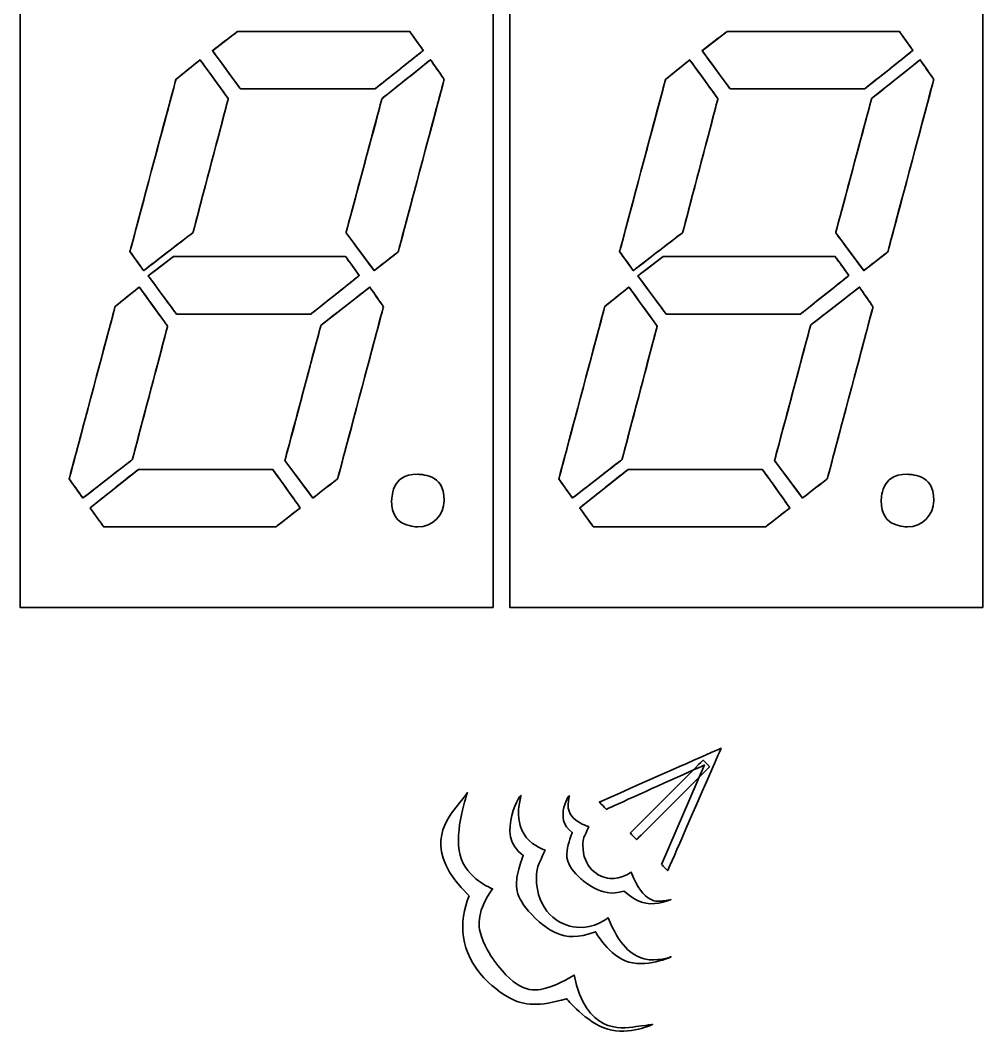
# Model space of a CAD drawing. Extents: x 6336 to 10269, y -393 to 3036.
# Drawn here: x 9100.77 to 9126.42, y 1790.44 to 1817.49 of the extents above; entities that cross this region are included whole.
import ezdxf

# ---------------------------------------------------------------- set-up
doc = ezdxf.new("R2010")
doc.units = 0
doc.header["$LTSCALE"] = 5
doc.layers.add('1', color=7, linetype='CONTINUOUS', true_color=0xffffff)

msp = doc.modelspace()

# ---------------------------------------------------------------- linework, layer by layer
at = {"layer": '1', "color": 7, "linetype": 'Continuous', "lineweight": 35}
for points, knots in [([(9113.371, 1801.847), (9113.371, 1801.847), (9100.771, 1801.847), (9100.771, 1801.847), (9100.771, 1801.847), (9100.771, 1801.847), (9100.771, 1819.346), (9100.771, 1819.346), (9100.771, 1819.346), (9100.771, 1819.346), (9113.371, 1819.346), (9113.371, 1819.346), (9113.371, 1819.346), (9113.371, 1819.346), (9113.371, 1801.847), (9113.371, 1801.847)], [0, 0, 0, 0, 0.2, 0.2, 0.2, 0.3, 0.4, 0.4, 0.4, 0.5, 0.6, 0.6, 0.6, 0.8, 1, 1, 1, 1]), ([(9113.371, 1801.847), (9113.371, 1801.847), (9100.771, 1801.847), (9100.771, 1801.847), (9100.771, 1801.847), (9100.771, 1801.847), (9100.771, 1819.346), (9100.771, 1819.346), (9100.771, 1819.346), (9100.771, 1819.346), (9113.371, 1819.346), (9113.371, 1819.346), (9113.371, 1819.346), (9113.371, 1819.346), (9113.371, 1801.847), (9113.371, 1801.847)], [0, 0, 0, 0, 0.2, 0.2, 0.2, 0.3, 0.4, 0.4, 0.4, 0.5, 0.6, 0.6, 0.6, 0.8, 1, 1, 1, 1]), ([(9126.421, 1801.847), (9126.421, 1801.847), (9113.821, 1801.847), (9113.821, 1801.847), (9113.821, 1801.847), (9113.821, 1801.847), (9113.821, 1819.346), (9113.821, 1819.346), (9113.821, 1819.346), (9113.821, 1819.346), (9126.421, 1819.346), (9126.421, 1819.346), (9126.421, 1819.346), (9126.421, 1819.346), (9126.421, 1801.847), (9126.421, 1801.847)], [0, 0, 0, 0, 0.2, 0.2, 0.2, 0.3, 0.4, 0.4, 0.4, 0.5, 0.6, 0.6, 0.6, 0.8, 1, 1, 1, 1]), ([(9126.421, 1801.847), (9126.421, 1801.847), (9113.821, 1801.847), (9113.821, 1801.847), (9113.821, 1801.847), (9113.821, 1801.847), (9113.821, 1819.346), (9113.821, 1819.346), (9113.821, 1819.346), (9113.821, 1819.346), (9126.421, 1819.346), (9126.421, 1819.346), (9126.421, 1819.346), (9126.421, 1819.346), (9126.421, 1801.847), (9126.421, 1801.847)], [0, 0, 0, 0, 0.2, 0.2, 0.2, 0.3, 0.4, 0.4, 0.4, 0.5, 0.6, 0.6, 0.6, 0.8, 1, 1, 1, 1]), ([(9106.557, 1817.196), (9106.557, 1817.196), (9105.892, 1816.684), (9105.892, 1816.684), (9105.892, 1816.684), (9105.892, 1816.684), (9106.641, 1815.664), (9106.641, 1815.664), (9106.641, 1815.664), (9106.641, 1815.664), (9110.222, 1815.664), (9110.222, 1815.664), (9110.222, 1815.664), (9110.222, 1815.664), (9111.513, 1816.692), (9111.513, 1816.692), (9111.513, 1816.692), (9111.513, 1816.692), (9111.151, 1817.196), (9111.151, 1817.196), (9111.151, 1817.196), (9111.151, 1817.196), (9106.557, 1817.196), (9106.557, 1817.196)], [0, 0, 0, 0, 0.142857, 0.142857, 0.142857, 0.214286, 0.285714, 0.285714, 0.285714, 0.357143, 0.428571, 0.428571, 0.428571, 0.5, 0.571429, 0.571429, 0.571429, 0.642857, 0.714286, 0.714286, 0.714286, 0.857143, 1, 1, 1, 1]), ([(9106.557, 1817.196), (9106.557, 1817.196), (9105.892, 1816.684), (9105.892, 1816.684), (9105.892, 1816.684), (9105.892, 1816.684), (9106.641, 1815.664), (9106.641, 1815.664), (9106.641, 1815.664), (9106.641, 1815.664), (9110.222, 1815.664), (9110.222, 1815.664), (9110.222, 1815.664), (9110.222, 1815.664), (9111.513, 1816.692), (9111.513, 1816.692), (9111.513, 1816.692), (9111.513, 1816.692), (9111.151, 1817.196), (9111.151, 1817.196), (9111.151, 1817.196), (9111.151, 1817.196), (9106.557, 1817.196), (9106.557, 1817.196)], [0, 0, 0, 0, 0.142857, 0.142857, 0.142857, 0.214286, 0.285714, 0.285714, 0.285714, 0.357143, 0.428571, 0.428571, 0.428571, 0.5, 0.571429, 0.571429, 0.571429, 0.642857, 0.714286, 0.714286, 0.714286, 0.857143, 1, 1, 1, 1]), ([(9110.222, 1815.664), (9110.222, 1815.664), (9106.641, 1815.664), (9106.641, 1815.664), (9106.641, 1815.664), (9106.641, 1815.664), (9105.892, 1816.684), (9105.892, 1816.684), (9105.892, 1816.684), (9105.892, 1816.684), (9106.557, 1817.196), (9106.557, 1817.196), (9106.557, 1817.196), (9106.557, 1817.196), (9111.151, 1817.196), (9111.151, 1817.196), (9111.151, 1817.196), (9111.151, 1817.196), (9111.513, 1816.692), (9111.513, 1816.692), (9111.513, 1816.692), (9111.513, 1816.692), (9110.222, 1815.664), (9110.222, 1815.664)], [0, 0, 0, 0, 0.142857, 0.142857, 0.142857, 0.214286, 0.285714, 0.285714, 0.285714, 0.357143, 0.428571, 0.428571, 0.428571, 0.5, 0.571429, 0.571429, 0.571429, 0.642857, 0.714286, 0.714286, 0.714286, 0.857143, 1, 1, 1, 1]), ([(9110.222, 1815.664), (9110.222, 1815.664), (9106.641, 1815.664), (9106.641, 1815.664), (9106.641, 1815.664), (9106.641, 1815.664), (9105.892, 1816.684), (9105.892, 1816.684), (9105.892, 1816.684), (9105.892, 1816.684), (9106.557, 1817.196), (9106.557, 1817.196), (9106.557, 1817.196), (9106.557, 1817.196), (9111.151, 1817.196), (9111.151, 1817.196), (9111.151, 1817.196), (9111.151, 1817.196), (9111.513, 1816.692), (9111.513, 1816.692), (9111.513, 1816.692), (9111.513, 1816.692), (9110.222, 1815.664), (9110.222, 1815.664)], [0, 0, 0, 0, 0.142857, 0.142857, 0.142857, 0.214286, 0.285714, 0.285714, 0.285714, 0.357143, 0.428571, 0.428571, 0.428571, 0.5, 0.571429, 0.571429, 0.571429, 0.642857, 0.714286, 0.714286, 0.714286, 0.857143, 1, 1, 1, 1]), ([(9119.607, 1817.196), (9119.607, 1817.196), (9118.942, 1816.684), (9118.942, 1816.684), (9118.942, 1816.684), (9118.942, 1816.684), (9119.692, 1815.664), (9119.692, 1815.664), (9119.692, 1815.664), (9119.692, 1815.664), (9123.272, 1815.664), (9123.272, 1815.664), (9123.272, 1815.664), (9123.272, 1815.664), (9124.563, 1816.692), (9124.563, 1816.692), (9124.563, 1816.692), (9124.563, 1816.692), (9124.201, 1817.196), (9124.201, 1817.196), (9124.201, 1817.196), (9124.201, 1817.196), (9119.607, 1817.196), (9119.607, 1817.196)], [0, 0, 0, 0, 0.142857, 0.142857, 0.142857, 0.214286, 0.285714, 0.285714, 0.285714, 0.357143, 0.428571, 0.428571, 0.428571, 0.5, 0.571429, 0.571429, 0.571429, 0.642857, 0.714286, 0.714286, 0.714286, 0.857143, 1, 1, 1, 1]), ([(9119.607, 1817.196), (9119.607, 1817.196), (9118.942, 1816.684), (9118.942, 1816.684), (9118.942, 1816.684), (9118.942, 1816.684), (9119.692, 1815.664), (9119.692, 1815.664), (9119.692, 1815.664), (9119.692, 1815.664), (9123.272, 1815.664), (9123.272, 1815.664), (9123.272, 1815.664), (9123.272, 1815.664), (9124.563, 1816.692), (9124.563, 1816.692), (9124.563, 1816.692), (9124.563, 1816.692), (9124.201, 1817.196), (9124.201, 1817.196), (9124.201, 1817.196), (9124.201, 1817.196), (9119.607, 1817.196), (9119.607, 1817.196)], [0, 0, 0, 0, 0.142857, 0.142857, 0.142857, 0.214286, 0.285714, 0.285714, 0.285714, 0.357143, 0.428571, 0.428571, 0.428571, 0.5, 0.571429, 0.571429, 0.571429, 0.642857, 0.714286, 0.714286, 0.714286, 0.857143, 1, 1, 1, 1]), ([(9123.272, 1815.664), (9123.272, 1815.664), (9119.692, 1815.664), (9119.692, 1815.664), (9119.692, 1815.664), (9119.692, 1815.664), (9118.942, 1816.684), (9118.942, 1816.684), (9118.942, 1816.684), (9118.942, 1816.684), (9119.607, 1817.196), (9119.607, 1817.196), (9119.607, 1817.196), (9119.607, 1817.196), (9124.201, 1817.196), (9124.201, 1817.196), (9124.201, 1817.196), (9124.201, 1817.196), (9124.563, 1816.692), (9124.563, 1816.692), (9124.563, 1816.692), (9124.563, 1816.692), (9123.272, 1815.664), (9123.272, 1815.664)], [0, 0, 0, 0, 0.142857, 0.142857, 0.142857, 0.214286, 0.285714, 0.285714, 0.285714, 0.357143, 0.428571, 0.428571, 0.428571, 0.5, 0.571429, 0.571429, 0.571429, 0.642857, 0.714286, 0.714286, 0.714286, 0.857143, 1, 1, 1, 1]), ([(9123.272, 1815.664), (9123.272, 1815.664), (9119.692, 1815.664), (9119.692, 1815.664), (9119.692, 1815.664), (9119.692, 1815.664), (9118.942, 1816.684), (9118.942, 1816.684), (9118.942, 1816.684), (9118.942, 1816.684), (9119.607, 1817.196), (9119.607, 1817.196), (9119.607, 1817.196), (9119.607, 1817.196), (9124.201, 1817.196), (9124.201, 1817.196), (9124.201, 1817.196), (9124.201, 1817.196), (9124.563, 1816.692), (9124.563, 1816.692), (9124.563, 1816.692), (9124.563, 1816.692), (9123.272, 1815.664), (9123.272, 1815.664)], [0, 0, 0, 0, 0.142857, 0.142857, 0.142857, 0.214286, 0.285714, 0.285714, 0.285714, 0.357143, 0.428571, 0.428571, 0.428571, 0.5, 0.571429, 0.571429, 0.571429, 0.642857, 0.714286, 0.714286, 0.714286, 0.857143, 1, 1, 1, 1]), ([(9105.562, 1816.439), (9105.562, 1816.439), (9104.918, 1815.916), (9104.918, 1815.916), (9104.918, 1815.916), (9104.918, 1815.916), (9103.693, 1811.33), (9103.693, 1811.33), (9103.693, 1811.33), (9103.693, 1811.33), (9104.059, 1810.825), (9104.059, 1810.825), (9104.059, 1810.825), (9104.059, 1810.825), (9105.376, 1811.839), (9105.376, 1811.839), (9105.376, 1811.839), (9105.376, 1811.839), (9106.315, 1815.408), (9106.315, 1815.408), (9106.315, 1815.408), (9106.315, 1815.408), (9105.562, 1816.439), (9105.562, 1816.439)], [0, 0, 0, 0, 0.142857, 0.142857, 0.142857, 0.214286, 0.285714, 0.285714, 0.285714, 0.357143, 0.428571, 0.428571, 0.428571, 0.5, 0.571429, 0.571429, 0.571429, 0.642857, 0.714286, 0.714286, 0.714286, 0.857143, 1, 1, 1, 1]), ([(9105.562, 1816.439), (9105.562, 1816.439), (9104.918, 1815.916), (9104.918, 1815.916), (9104.918, 1815.916), (9104.918, 1815.916), (9103.693, 1811.33), (9103.693, 1811.33), (9103.693, 1811.33), (9103.693, 1811.33), (9104.059, 1810.825), (9104.059, 1810.825), (9104.059, 1810.825), (9104.059, 1810.825), (9105.376, 1811.839), (9105.376, 1811.839), (9105.376, 1811.839), (9105.376, 1811.839), (9106.315, 1815.408), (9106.315, 1815.408), (9106.315, 1815.408), (9106.315, 1815.408), (9105.562, 1816.439), (9105.562, 1816.439)], [0, 0, 0, 0, 0.142857, 0.142857, 0.142857, 0.214286, 0.285714, 0.285714, 0.285714, 0.357143, 0.428571, 0.428571, 0.428571, 0.5, 0.571429, 0.571429, 0.571429, 0.642857, 0.714286, 0.714286, 0.714286, 0.857143, 1, 1, 1, 1]), ([(9104.059, 1810.825), (9104.059, 1810.825), (9103.693, 1811.33), (9103.693, 1811.33), (9103.693, 1811.33), (9103.693, 1811.33), (9104.918, 1815.916), (9104.918, 1815.916), (9104.918, 1815.916), (9104.918, 1815.916), (9105.562, 1816.439), (9105.562, 1816.439), (9105.562, 1816.439), (9105.562, 1816.439), (9106.315, 1815.408), (9106.315, 1815.408), (9106.315, 1815.408), (9106.315, 1815.408), (9105.376, 1811.839), (9105.376, 1811.839), (9105.376, 1811.839), (9105.376, 1811.839), (9104.059, 1810.825), (9104.059, 1810.825)], [0, 0, 0, 0, 0.142857, 0.142857, 0.142857, 0.214286, 0.285714, 0.285714, 0.285714, 0.357143, 0.428571, 0.428571, 0.428571, 0.5, 0.571429, 0.571429, 0.571429, 0.642857, 0.714286, 0.714286, 0.714286, 0.857143, 1, 1, 1, 1]), ([(9104.059, 1810.825), (9104.059, 1810.825), (9103.693, 1811.33), (9103.693, 1811.33), (9103.693, 1811.33), (9103.693, 1811.33), (9104.918, 1815.916), (9104.918, 1815.916), (9104.918, 1815.916), (9104.918, 1815.916), (9105.562, 1816.439), (9105.562, 1816.439), (9105.562, 1816.439), (9105.562, 1816.439), (9106.315, 1815.408), (9106.315, 1815.408), (9106.315, 1815.408), (9106.315, 1815.408), (9105.376, 1811.839), (9105.376, 1811.839), (9105.376, 1811.839), (9105.376, 1811.839), (9104.059, 1810.825), (9104.059, 1810.825)], [0, 0, 0, 0, 0.142857, 0.142857, 0.142857, 0.214286, 0.285714, 0.285714, 0.285714, 0.357143, 0.428571, 0.428571, 0.428571, 0.5, 0.571429, 0.571429, 0.571429, 0.642857, 0.714286, 0.714286, 0.714286, 0.857143, 1, 1, 1, 1]), ([(9111.706, 1816.441), (9111.706, 1816.441), (9110.412, 1815.409), (9110.412, 1815.409), (9110.412, 1815.409), (9110.412, 1815.409), (9109.453, 1811.833), (9109.453, 1811.833), (9109.453, 1811.833), (9109.453, 1811.833), (9110.2, 1810.823), (9110.2, 1810.823), (9110.2, 1810.823), (9110.2, 1810.823), (9110.843, 1811.324), (9110.843, 1811.324), (9110.843, 1811.324), (9110.843, 1811.324), (9112.068, 1815.917), (9112.068, 1815.917), (9112.068, 1815.917), (9112.068, 1815.917), (9111.706, 1816.441), (9111.706, 1816.441)], [0, 0, 0, 0, 0.142857, 0.142857, 0.142857, 0.214286, 0.285714, 0.285714, 0.285714, 0.357143, 0.428571, 0.428571, 0.428571, 0.5, 0.571429, 0.571429, 0.571429, 0.642857, 0.714286, 0.714286, 0.714286, 0.857143, 1, 1, 1, 1]), ([(9111.706, 1816.441), (9111.706, 1816.441), (9110.412, 1815.409), (9110.412, 1815.409), (9110.412, 1815.409), (9110.412, 1815.409), (9109.453, 1811.833), (9109.453, 1811.833), (9109.453, 1811.833), (9109.453, 1811.833), (9110.2, 1810.823), (9110.2, 1810.823), (9110.2, 1810.823), (9110.2, 1810.823), (9110.843, 1811.324), (9110.843, 1811.324), (9110.843, 1811.324), (9110.843, 1811.324), (9112.068, 1815.917), (9112.068, 1815.917), (9112.068, 1815.917), (9112.068, 1815.917), (9111.706, 1816.441), (9111.706, 1816.441)], [0, 0, 0, 0, 0.142857, 0.142857, 0.142857, 0.214286, 0.285714, 0.285714, 0.285714, 0.357143, 0.428571, 0.428571, 0.428571, 0.5, 0.571429, 0.571429, 0.571429, 0.642857, 0.714286, 0.714286, 0.714286, 0.857143, 1, 1, 1, 1]), ([(9110.2, 1810.823), (9110.2, 1810.823), (9109.453, 1811.833), (9109.453, 1811.833), (9109.453, 1811.833), (9109.453, 1811.833), (9110.412, 1815.409), (9110.412, 1815.409), (9110.412, 1815.409), (9110.412, 1815.409), (9111.706, 1816.441), (9111.706, 1816.441), (9111.706, 1816.441), (9111.706, 1816.441), (9112.068, 1815.917), (9112.068, 1815.917), (9112.068, 1815.917), (9112.068, 1815.917), (9110.843, 1811.324), (9110.843, 1811.324), (9110.843, 1811.324), (9110.843, 1811.324), (9110.2, 1810.823), (9110.2, 1810.823)], [0, 0, 0, 0, 0.142857, 0.142857, 0.142857, 0.214286, 0.285714, 0.285714, 0.285714, 0.357143, 0.428571, 0.428571, 0.428571, 0.5, 0.571429, 0.571429, 0.571429, 0.642857, 0.714286, 0.714286, 0.714286, 0.857143, 1, 1, 1, 1]), ([(9110.2, 1810.823), (9110.2, 1810.823), (9109.453, 1811.833), (9109.453, 1811.833), (9109.453, 1811.833), (9109.453, 1811.833), (9110.412, 1815.409), (9110.412, 1815.409), (9110.412, 1815.409), (9110.412, 1815.409), (9111.706, 1816.441), (9111.706, 1816.441), (9111.706, 1816.441), (9111.706, 1816.441), (9112.068, 1815.917), (9112.068, 1815.917), (9112.068, 1815.917), (9112.068, 1815.917), (9110.843, 1811.324), (9110.843, 1811.324), (9110.843, 1811.324), (9110.843, 1811.324), (9110.2, 1810.823), (9110.2, 1810.823)], [0, 0, 0, 0, 0.142857, 0.142857, 0.142857, 0.214286, 0.285714, 0.285714, 0.285714, 0.357143, 0.428571, 0.428571, 0.428571, 0.5, 0.571429, 0.571429, 0.571429, 0.642857, 0.714286, 0.714286, 0.714286, 0.857143, 1, 1, 1, 1]), ([(9118.612, 1816.439), (9118.612, 1816.439), (9117.968, 1815.916), (9117.968, 1815.916), (9117.968, 1815.916), (9117.968, 1815.916), (9116.743, 1811.33), (9116.743, 1811.33), (9116.743, 1811.33), (9116.743, 1811.33), (9117.109, 1810.825), (9117.109, 1810.825), (9117.109, 1810.825), (9117.109, 1810.825), (9118.426, 1811.839), (9118.426, 1811.839), (9118.426, 1811.839), (9118.426, 1811.839), (9119.365, 1815.408), (9119.365, 1815.408), (9119.365, 1815.408), (9119.365, 1815.408), (9118.612, 1816.439), (9118.612, 1816.439)], [0, 0, 0, 0, 0.142857, 0.142857, 0.142857, 0.214286, 0.285714, 0.285714, 0.285714, 0.357143, 0.428571, 0.428571, 0.428571, 0.5, 0.571429, 0.571429, 0.571429, 0.642857, 0.714286, 0.714286, 0.714286, 0.857143, 1, 1, 1, 1]), ([(9118.612, 1816.439), (9118.612, 1816.439), (9117.968, 1815.916), (9117.968, 1815.916), (9117.968, 1815.916), (9117.968, 1815.916), (9116.743, 1811.33), (9116.743, 1811.33), (9116.743, 1811.33), (9116.743, 1811.33), (9117.109, 1810.825), (9117.109, 1810.825), (9117.109, 1810.825), (9117.109, 1810.825), (9118.426, 1811.839), (9118.426, 1811.839), (9118.426, 1811.839), (9118.426, 1811.839), (9119.365, 1815.408), (9119.365, 1815.408), (9119.365, 1815.408), (9119.365, 1815.408), (9118.612, 1816.439), (9118.612, 1816.439)], [0, 0, 0, 0, 0.142857, 0.142857, 0.142857, 0.214286, 0.285714, 0.285714, 0.285714, 0.357143, 0.428571, 0.428571, 0.428571, 0.5, 0.571429, 0.571429, 0.571429, 0.642857, 0.714286, 0.714286, 0.714286, 0.857143, 1, 1, 1, 1]), ([(9117.109, 1810.825), (9117.109, 1810.825), (9116.743, 1811.33), (9116.743, 1811.33), (9116.743, 1811.33), (9116.743, 1811.33), (9117.968, 1815.916), (9117.968, 1815.916), (9117.968, 1815.916), (9117.968, 1815.916), (9118.612, 1816.439), (9118.612, 1816.439), (9118.612, 1816.439), (9118.612, 1816.439), (9119.365, 1815.408), (9119.365, 1815.408), (9119.365, 1815.408), (9119.365, 1815.408), (9118.426, 1811.839), (9118.426, 1811.839), (9118.426, 1811.839), (9118.426, 1811.839), (9117.109, 1810.825), (9117.109, 1810.825)], [0, 0, 0, 0, 0.142857, 0.142857, 0.142857, 0.214286, 0.285714, 0.285714, 0.285714, 0.357143, 0.428571, 0.428571, 0.428571, 0.5, 0.571429, 0.571429, 0.571429, 0.642857, 0.714286, 0.714286, 0.714286, 0.857143, 1, 1, 1, 1]), ([(9117.109, 1810.825), (9117.109, 1810.825), (9116.743, 1811.33), (9116.743, 1811.33), (9116.743, 1811.33), (9116.743, 1811.33), (9117.968, 1815.916), (9117.968, 1815.916), (9117.968, 1815.916), (9117.968, 1815.916), (9118.612, 1816.439), (9118.612, 1816.439), (9118.612, 1816.439), (9118.612, 1816.439), (9119.365, 1815.408), (9119.365, 1815.408), (9119.365, 1815.408), (9119.365, 1815.408), (9118.426, 1811.839), (9118.426, 1811.839), (9118.426, 1811.839), (9118.426, 1811.839), (9117.109, 1810.825), (9117.109, 1810.825)], [0, 0, 0, 0, 0.142857, 0.142857, 0.142857, 0.214286, 0.285714, 0.285714, 0.285714, 0.357143, 0.428571, 0.428571, 0.428571, 0.5, 0.571429, 0.571429, 0.571429, 0.642857, 0.714286, 0.714286, 0.714286, 0.857143, 1, 1, 1, 1]), ([(9124.756, 1816.441), (9124.756, 1816.441), (9123.462, 1815.409), (9123.462, 1815.409), (9123.462, 1815.409), (9123.462, 1815.409), (9122.503, 1811.833), (9122.503, 1811.833), (9122.503, 1811.833), (9122.503, 1811.833), (9123.249, 1810.823), (9123.249, 1810.823), (9123.249, 1810.823), (9123.249, 1810.823), (9123.893, 1811.324), (9123.893, 1811.324), (9123.893, 1811.324), (9123.893, 1811.324), (9125.118, 1815.917), (9125.118, 1815.917), (9125.118, 1815.917), (9125.118, 1815.917), (9124.756, 1816.441), (9124.756, 1816.441)], [0, 0, 0, 0, 0.142857, 0.142857, 0.142857, 0.214286, 0.285714, 0.285714, 0.285714, 0.357143, 0.428571, 0.428571, 0.428571, 0.5, 0.571429, 0.571429, 0.571429, 0.642857, 0.714286, 0.714286, 0.714286, 0.857143, 1, 1, 1, 1]), ([(9124.756, 1816.441), (9124.756, 1816.441), (9123.462, 1815.409), (9123.462, 1815.409), (9123.462, 1815.409), (9123.462, 1815.409), (9122.503, 1811.833), (9122.503, 1811.833), (9122.503, 1811.833), (9122.503, 1811.833), (9123.249, 1810.823), (9123.249, 1810.823), (9123.249, 1810.823), (9123.249, 1810.823), (9123.893, 1811.324), (9123.893, 1811.324), (9123.893, 1811.324), (9123.893, 1811.324), (9125.118, 1815.917), (9125.118, 1815.917), (9125.118, 1815.917), (9125.118, 1815.917), (9124.756, 1816.441), (9124.756, 1816.441)], [0, 0, 0, 0, 0.142857, 0.142857, 0.142857, 0.214286, 0.285714, 0.285714, 0.285714, 0.357143, 0.428571, 0.428571, 0.428571, 0.5, 0.571429, 0.571429, 0.571429, 0.642857, 0.714286, 0.714286, 0.714286, 0.857143, 1, 1, 1, 1]), ([(9123.249, 1810.823), (9123.249, 1810.823), (9122.503, 1811.833), (9122.503, 1811.833), (9122.503, 1811.833), (9122.503, 1811.833), (9123.462, 1815.409), (9123.462, 1815.409), (9123.462, 1815.409), (9123.462, 1815.409), (9124.756, 1816.441), (9124.756, 1816.441), (9124.756, 1816.441), (9124.756, 1816.441), (9125.118, 1815.917), (9125.118, 1815.917), (9125.118, 1815.917), (9125.118, 1815.917), (9123.893, 1811.324), (9123.893, 1811.324), (9123.893, 1811.324), (9123.893, 1811.324), (9123.249, 1810.823), (9123.249, 1810.823)], [0, 0, 0, 0, 0.142857, 0.142857, 0.142857, 0.214286, 0.285714, 0.285714, 0.285714, 0.357143, 0.428571, 0.428571, 0.428571, 0.5, 0.571429, 0.571429, 0.571429, 0.642857, 0.714286, 0.714286, 0.714286, 0.857143, 1, 1, 1, 1]), ([(9123.249, 1810.823), (9123.249, 1810.823), (9122.503, 1811.833), (9122.503, 1811.833), (9122.503, 1811.833), (9122.503, 1811.833), (9123.462, 1815.409), (9123.462, 1815.409), (9123.462, 1815.409), (9123.462, 1815.409), (9124.756, 1816.441), (9124.756, 1816.441), (9124.756, 1816.441), (9124.756, 1816.441), (9125.118, 1815.917), (9125.118, 1815.917), (9125.118, 1815.917), (9125.118, 1815.917), (9123.893, 1811.324), (9123.893, 1811.324), (9123.893, 1811.324), (9123.893, 1811.324), (9123.249, 1810.823), (9123.249, 1810.823)], [0, 0, 0, 0, 0.142857, 0.142857, 0.142857, 0.214286, 0.285714, 0.285714, 0.285714, 0.357143, 0.428571, 0.428571, 0.428571, 0.5, 0.571429, 0.571429, 0.571429, 0.642857, 0.714286, 0.714286, 0.714286, 0.857143, 1, 1, 1, 1]), ([(9104.851, 1811.197), (9104.851, 1811.197), (9104.182, 1810.685), (9104.182, 1810.685), (9104.182, 1810.685), (9104.182, 1810.685), (9104.935, 1809.664), (9104.935, 1809.664), (9104.935, 1809.664), (9104.935, 1809.664), (9108.516, 1809.664), (9108.516, 1809.664), (9108.516, 1809.664), (9108.516, 1809.664), (9109.803, 1810.692), (9109.803, 1810.692), (9109.803, 1810.692), (9109.803, 1810.692), (9109.441, 1811.197), (9109.441, 1811.197), (9109.441, 1811.197), (9109.441, 1811.197), (9104.851, 1811.197), (9104.851, 1811.197)], [0, 0, 0, 0, 0.142857, 0.142857, 0.142857, 0.214286, 0.285714, 0.285714, 0.285714, 0.357143, 0.428571, 0.428571, 0.428571, 0.5, 0.571429, 0.571429, 0.571429, 0.642857, 0.714286, 0.714286, 0.714286, 0.857143, 1, 1, 1, 1]), ([(9104.851, 1811.197), (9104.851, 1811.197), (9104.182, 1810.685), (9104.182, 1810.685), (9104.182, 1810.685), (9104.182, 1810.685), (9104.935, 1809.664), (9104.935, 1809.664), (9104.935, 1809.664), (9104.935, 1809.664), (9108.516, 1809.664), (9108.516, 1809.664), (9108.516, 1809.664), (9108.516, 1809.664), (9109.803, 1810.692), (9109.803, 1810.692), (9109.803, 1810.692), (9109.803, 1810.692), (9109.441, 1811.197), (9109.441, 1811.197), (9109.441, 1811.197), (9109.441, 1811.197), (9104.851, 1811.197), (9104.851, 1811.197)], [0, 0, 0, 0, 0.142857, 0.142857, 0.142857, 0.214286, 0.285714, 0.285714, 0.285714, 0.357143, 0.428571, 0.428571, 0.428571, 0.5, 0.571429, 0.571429, 0.571429, 0.642857, 0.714286, 0.714286, 0.714286, 0.857143, 1, 1, 1, 1]), ([(9108.516, 1809.664), (9108.516, 1809.664), (9104.935, 1809.664), (9104.935, 1809.664), (9104.935, 1809.664), (9104.935, 1809.664), (9104.182, 1810.685), (9104.182, 1810.685), (9104.182, 1810.685), (9104.182, 1810.685), (9104.851, 1811.197), (9104.851, 1811.197), (9104.851, 1811.197), (9104.851, 1811.197), (9109.441, 1811.197), (9109.441, 1811.197), (9109.441, 1811.197), (9109.441, 1811.197), (9109.803, 1810.692), (9109.803, 1810.692), (9109.803, 1810.692), (9109.803, 1810.692), (9108.516, 1809.664), (9108.516, 1809.664)], [0, 0, 0, 0, 0.142857, 0.142857, 0.142857, 0.214286, 0.285714, 0.285714, 0.285714, 0.357143, 0.428571, 0.428571, 0.428571, 0.5, 0.571429, 0.571429, 0.571429, 0.642857, 0.714286, 0.714286, 0.714286, 0.857143, 1, 1, 1, 1]), ([(9108.516, 1809.664), (9108.516, 1809.664), (9104.935, 1809.664), (9104.935, 1809.664), (9104.935, 1809.664), (9104.935, 1809.664), (9104.182, 1810.685), (9104.182, 1810.685), (9104.182, 1810.685), (9104.182, 1810.685), (9104.851, 1811.197), (9104.851, 1811.197), (9104.851, 1811.197), (9104.851, 1811.197), (9109.441, 1811.197), (9109.441, 1811.197), (9109.441, 1811.197), (9109.441, 1811.197), (9109.803, 1810.692), (9109.803, 1810.692), (9109.803, 1810.692), (9109.803, 1810.692), (9108.516, 1809.664), (9108.516, 1809.664)], [0, 0, 0, 0, 0.142857, 0.142857, 0.142857, 0.214286, 0.285714, 0.285714, 0.285714, 0.357143, 0.428571, 0.428571, 0.428571, 0.5, 0.571429, 0.571429, 0.571429, 0.642857, 0.714286, 0.714286, 0.714286, 0.857143, 1, 1, 1, 1]), ([(9117.901, 1811.197), (9117.901, 1811.197), (9117.232, 1810.685), (9117.232, 1810.685), (9117.232, 1810.685), (9117.232, 1810.685), (9117.986, 1809.664), (9117.986, 1809.664), (9117.986, 1809.664), (9117.986, 1809.664), (9121.566, 1809.664), (9121.566, 1809.664), (9121.566, 1809.664), (9121.566, 1809.664), (9122.853, 1810.692), (9122.853, 1810.692), (9122.853, 1810.692), (9122.853, 1810.692), (9122.491, 1811.197), (9122.491, 1811.197), (9122.491, 1811.197), (9122.491, 1811.197), (9117.901, 1811.197), (9117.901, 1811.197)], [0, 0, 0, 0, 0.142857, 0.142857, 0.142857, 0.214286, 0.285714, 0.285714, 0.285714, 0.357143, 0.428571, 0.428571, 0.428571, 0.5, 0.571429, 0.571429, 0.571429, 0.642857, 0.714286, 0.714286, 0.714286, 0.857143, 1, 1, 1, 1]), ([(9117.901, 1811.197), (9117.901, 1811.197), (9117.232, 1810.685), (9117.232, 1810.685), (9117.232, 1810.685), (9117.232, 1810.685), (9117.986, 1809.664), (9117.986, 1809.664), (9117.986, 1809.664), (9117.986, 1809.664), (9121.566, 1809.664), (9121.566, 1809.664), (9121.566, 1809.664), (9121.566, 1809.664), (9122.853, 1810.692), (9122.853, 1810.692), (9122.853, 1810.692), (9122.853, 1810.692), (9122.491, 1811.197), (9122.491, 1811.197), (9122.491, 1811.197), (9122.491, 1811.197), (9117.901, 1811.197), (9117.901, 1811.197)], [0, 0, 0, 0, 0.142857, 0.142857, 0.142857, 0.214286, 0.285714, 0.285714, 0.285714, 0.357143, 0.428571, 0.428571, 0.428571, 0.5, 0.571429, 0.571429, 0.571429, 0.642857, 0.714286, 0.714286, 0.714286, 0.857143, 1, 1, 1, 1]), ([(9121.566, 1809.664), (9121.566, 1809.664), (9117.986, 1809.664), (9117.986, 1809.664), (9117.986, 1809.664), (9117.986, 1809.664), (9117.232, 1810.685), (9117.232, 1810.685), (9117.232, 1810.685), (9117.232, 1810.685), (9117.901, 1811.197), (9117.901, 1811.197), (9117.901, 1811.197), (9117.901, 1811.197), (9122.491, 1811.197), (9122.491, 1811.197), (9122.491, 1811.197), (9122.491, 1811.197), (9122.853, 1810.692), (9122.853, 1810.692), (9122.853, 1810.692), (9122.853, 1810.692), (9121.566, 1809.664), (9121.566, 1809.664)], [0, 0, 0, 0, 0.142857, 0.142857, 0.142857, 0.214286, 0.285714, 0.285714, 0.285714, 0.357143, 0.428571, 0.428571, 0.428571, 0.5, 0.571429, 0.571429, 0.571429, 0.642857, 0.714286, 0.714286, 0.714286, 0.857143, 1, 1, 1, 1]), ([(9121.566, 1809.664), (9121.566, 1809.664), (9117.986, 1809.664), (9117.986, 1809.664), (9117.986, 1809.664), (9117.986, 1809.664), (9117.232, 1810.685), (9117.232, 1810.685), (9117.232, 1810.685), (9117.232, 1810.685), (9117.901, 1811.197), (9117.901, 1811.197), (9117.901, 1811.197), (9117.901, 1811.197), (9122.491, 1811.197), (9122.491, 1811.197), (9122.491, 1811.197), (9122.491, 1811.197), (9122.853, 1810.692), (9122.853, 1810.692), (9122.853, 1810.692), (9122.853, 1810.692), (9121.566, 1809.664), (9121.566, 1809.664)], [0, 0, 0, 0, 0.142857, 0.142857, 0.142857, 0.214286, 0.285714, 0.285714, 0.285714, 0.357143, 0.428571, 0.428571, 0.428571, 0.5, 0.571429, 0.571429, 0.571429, 0.642857, 0.714286, 0.714286, 0.714286, 0.857143, 1, 1, 1, 1]), ([(9103.943, 1810.386), (9103.943, 1810.386), (9103.299, 1809.867), (9103.299, 1809.867), (9103.299, 1809.867), (9103.299, 1809.867), (9102.074, 1805.273), (9102.074, 1805.273), (9102.074, 1805.273), (9102.074, 1805.273), (9102.44, 1804.765), (9102.44, 1804.765), (9102.44, 1804.765), (9102.44, 1804.765), (9103.734, 1805.771), (9103.734, 1805.771), (9103.734, 1805.771), (9103.734, 1805.771), (9103.76, 1805.789), (9103.76, 1805.789), (9103.76, 1805.789), (9103.76, 1805.789), (9104.696, 1809.347), (9104.696, 1809.347), (9104.696, 1809.347), (9104.696, 1809.347), (9103.943, 1810.386), (9103.943, 1810.386)], [0, 0, 0, 0, 0.125, 0.125, 0.125, 0.1875, 0.25, 0.25, 0.25, 0.3125, 0.375, 0.375, 0.375, 0.4375, 0.5, 0.5, 0.5, 0.5625, 0.625, 0.625, 0.625, 0.6875, 0.75, 0.75, 0.75, 0.875, 1, 1, 1, 1]), ([(9103.943, 1810.386), (9103.943, 1810.386), (9103.299, 1809.867), (9103.299, 1809.867), (9103.299, 1809.867), (9103.299, 1809.867), (9102.074, 1805.273), (9102.074, 1805.273), (9102.074, 1805.273), (9102.074, 1805.273), (9102.44, 1804.765), (9102.44, 1804.765), (9102.44, 1804.765), (9102.44, 1804.765), (9103.734, 1805.771), (9103.734, 1805.771), (9103.734, 1805.771), (9103.734, 1805.771), (9103.76, 1805.789), (9103.76, 1805.789), (9103.76, 1805.789), (9103.76, 1805.789), (9104.696, 1809.347), (9104.696, 1809.347), (9104.696, 1809.347), (9104.696, 1809.347), (9103.943, 1810.386), (9103.943, 1810.386)], [0, 0, 0, 0, 0.125, 0.125, 0.125, 0.1875, 0.25, 0.25, 0.25, 0.3125, 0.375, 0.375, 0.375, 0.4375, 0.5, 0.5, 0.5, 0.5625, 0.625, 0.625, 0.625, 0.6875, 0.75, 0.75, 0.75, 0.875, 1, 1, 1, 1]), ([(9102.44, 1804.765), (9102.44, 1804.765), (9102.074, 1805.273), (9102.074, 1805.273), (9102.074, 1805.273), (9102.074, 1805.273), (9103.299, 1809.867), (9103.299, 1809.867), (9103.299, 1809.867), (9103.299, 1809.867), (9103.943, 1810.386), (9103.943, 1810.386), (9103.943, 1810.386), (9103.943, 1810.386), (9104.696, 1809.347), (9104.696, 1809.347), (9104.696, 1809.347), (9104.696, 1809.347), (9103.76, 1805.789), (9103.76, 1805.789), (9103.76, 1805.789), (9103.76, 1805.789), (9103.734, 1805.771), (9103.734, 1805.771), (9103.734, 1805.771), (9103.734, 1805.771), (9102.44, 1804.765), (9102.44, 1804.765)], [0, 0, 0, 0, 0.125, 0.125, 0.125, 0.1875, 0.25, 0.25, 0.25, 0.3125, 0.375, 0.375, 0.375, 0.4375, 0.5, 0.5, 0.5, 0.5625, 0.625, 0.625, 0.625, 0.6875, 0.75, 0.75, 0.75, 0.875, 1, 1, 1, 1]), ([(9102.44, 1804.765), (9102.44, 1804.765), (9102.074, 1805.273), (9102.074, 1805.273), (9102.074, 1805.273), (9102.074, 1805.273), (9103.299, 1809.867), (9103.299, 1809.867), (9103.299, 1809.867), (9103.299, 1809.867), (9103.943, 1810.386), (9103.943, 1810.386), (9103.943, 1810.386), (9103.943, 1810.386), (9104.696, 1809.347), (9104.696, 1809.347), (9104.696, 1809.347), (9104.696, 1809.347), (9103.76, 1805.789), (9103.76, 1805.789), (9103.76, 1805.789), (9103.76, 1805.789), (9103.734, 1805.771), (9103.734, 1805.771), (9103.734, 1805.771), (9103.734, 1805.771), (9102.44, 1804.765), (9102.44, 1804.765)], [0, 0, 0, 0, 0.125, 0.125, 0.125, 0.1875, 0.25, 0.25, 0.25, 0.3125, 0.375, 0.375, 0.375, 0.4375, 0.5, 0.5, 0.5, 0.5625, 0.625, 0.625, 0.625, 0.6875, 0.75, 0.75, 0.75, 0.875, 1, 1, 1, 1]), ([(9110.088, 1810.386), (9110.088, 1810.386), (9108.786, 1809.37), (9108.786, 1809.37), (9108.786, 1809.37), (9108.786, 1809.37), (9107.824, 1805.767), (9107.824, 1805.767), (9107.824, 1805.767), (9107.824, 1805.767), (9108.57, 1804.765), (9108.57, 1804.765), (9108.57, 1804.765), (9108.57, 1804.765), (9109.228, 1805.274), (9109.228, 1805.274), (9109.228, 1805.274), (9109.228, 1805.274), (9110.45, 1809.86), (9110.45, 1809.86), (9110.45, 1809.86), (9110.45, 1809.86), (9110.088, 1810.386), (9110.088, 1810.386)], [0, 0, 0, 0, 0.142857, 0.142857, 0.142857, 0.214286, 0.285714, 0.285714, 0.285714, 0.357143, 0.428571, 0.428571, 0.428571, 0.5, 0.571429, 0.571429, 0.571429, 0.642857, 0.714286, 0.714286, 0.714286, 0.857143, 1, 1, 1, 1]), ([(9110.088, 1810.386), (9110.088, 1810.386), (9108.786, 1809.37), (9108.786, 1809.37), (9108.786, 1809.37), (9108.786, 1809.37), (9107.824, 1805.767), (9107.824, 1805.767), (9107.824, 1805.767), (9107.824, 1805.767), (9108.57, 1804.765), (9108.57, 1804.765), (9108.57, 1804.765), (9108.57, 1804.765), (9109.228, 1805.274), (9109.228, 1805.274), (9109.228, 1805.274), (9109.228, 1805.274), (9110.45, 1809.86), (9110.45, 1809.86), (9110.45, 1809.86), (9110.45, 1809.86), (9110.088, 1810.386), (9110.088, 1810.386)], [0, 0, 0, 0, 0.142857, 0.142857, 0.142857, 0.214286, 0.285714, 0.285714, 0.285714, 0.357143, 0.428571, 0.428571, 0.428571, 0.5, 0.571429, 0.571429, 0.571429, 0.642857, 0.714286, 0.714286, 0.714286, 0.857143, 1, 1, 1, 1]), ([(9108.57, 1804.765), (9108.57, 1804.765), (9107.824, 1805.767), (9107.824, 1805.767), (9107.824, 1805.767), (9107.824, 1805.767), (9108.786, 1809.37), (9108.786, 1809.37), (9108.786, 1809.37), (9108.786, 1809.37), (9110.088, 1810.386), (9110.088, 1810.386), (9110.088, 1810.386), (9110.088, 1810.386), (9110.45, 1809.86), (9110.45, 1809.86), (9110.45, 1809.86), (9110.45, 1809.86), (9109.228, 1805.274), (9109.228, 1805.274), (9109.228, 1805.274), (9109.228, 1805.274), (9108.57, 1804.765), (9108.57, 1804.765)], [0, 0, 0, 0, 0.142857, 0.142857, 0.142857, 0.214286, 0.285714, 0.285714, 0.285714, 0.357143, 0.428571, 0.428571, 0.428571, 0.5, 0.571429, 0.571429, 0.571429, 0.642857, 0.714286, 0.714286, 0.714286, 0.857143, 1, 1, 1, 1]), ([(9108.57, 1804.765), (9108.57, 1804.765), (9107.824, 1805.767), (9107.824, 1805.767), (9107.824, 1805.767), (9107.824, 1805.767), (9108.786, 1809.37), (9108.786, 1809.37), (9108.786, 1809.37), (9108.786, 1809.37), (9110.088, 1810.386), (9110.088, 1810.386), (9110.088, 1810.386), (9110.088, 1810.386), (9110.45, 1809.86), (9110.45, 1809.86), (9110.45, 1809.86), (9110.45, 1809.86), (9109.228, 1805.274), (9109.228, 1805.274), (9109.228, 1805.274), (9109.228, 1805.274), (9108.57, 1804.765), (9108.57, 1804.765)], [0, 0, 0, 0, 0.142857, 0.142857, 0.142857, 0.214286, 0.285714, 0.285714, 0.285714, 0.357143, 0.428571, 0.428571, 0.428571, 0.5, 0.571429, 0.571429, 0.571429, 0.642857, 0.714286, 0.714286, 0.714286, 0.857143, 1, 1, 1, 1]), ([(9116.993, 1810.386), (9116.993, 1810.386), (9116.349, 1809.867), (9116.349, 1809.867), (9116.349, 1809.867), (9116.349, 1809.867), (9115.124, 1805.273), (9115.124, 1805.273), (9115.124, 1805.273), (9115.124, 1805.273), (9115.489, 1804.765), (9115.489, 1804.765), (9115.489, 1804.765), (9115.489, 1804.765), (9116.784, 1805.771), (9116.784, 1805.771), (9116.784, 1805.771), (9116.784, 1805.771), (9116.81, 1805.789), (9116.81, 1805.789), (9116.81, 1805.789), (9116.81, 1805.789), (9117.746, 1809.347), (9117.746, 1809.347), (9117.746, 1809.347), (9117.746, 1809.347), (9116.993, 1810.386), (9116.993, 1810.386)], [0, 0, 0, 0, 0.125, 0.125, 0.125, 0.1875, 0.25, 0.25, 0.25, 0.3125, 0.375, 0.375, 0.375, 0.4375, 0.5, 0.5, 0.5, 0.5625, 0.625, 0.625, 0.625, 0.6875, 0.75, 0.75, 0.75, 0.875, 1, 1, 1, 1]), ([(9116.993, 1810.386), (9116.993, 1810.386), (9116.349, 1809.867), (9116.349, 1809.867), (9116.349, 1809.867), (9116.349, 1809.867), (9115.124, 1805.273), (9115.124, 1805.273), (9115.124, 1805.273), (9115.124, 1805.273), (9115.489, 1804.765), (9115.489, 1804.765), (9115.489, 1804.765), (9115.489, 1804.765), (9116.784, 1805.771), (9116.784, 1805.771), (9116.784, 1805.771), (9116.784, 1805.771), (9116.81, 1805.789), (9116.81, 1805.789), (9116.81, 1805.789), (9116.81, 1805.789), (9117.746, 1809.347), (9117.746, 1809.347), (9117.746, 1809.347), (9117.746, 1809.347), (9116.993, 1810.386), (9116.993, 1810.386)], [0, 0, 0, 0, 0.125, 0.125, 0.125, 0.1875, 0.25, 0.25, 0.25, 0.3125, 0.375, 0.375, 0.375, 0.4375, 0.5, 0.5, 0.5, 0.5625, 0.625, 0.625, 0.625, 0.6875, 0.75, 0.75, 0.75, 0.875, 1, 1, 1, 1]), ([(9115.489, 1804.765), (9115.489, 1804.765), (9115.124, 1805.273), (9115.124, 1805.273), (9115.124, 1805.273), (9115.124, 1805.273), (9116.349, 1809.867), (9116.349, 1809.867), (9116.349, 1809.867), (9116.349, 1809.867), (9116.993, 1810.386), (9116.993, 1810.386), (9116.993, 1810.386), (9116.993, 1810.386), (9117.746, 1809.347), (9117.746, 1809.347), (9117.746, 1809.347), (9117.746, 1809.347), (9116.81, 1805.789), (9116.81, 1805.789), (9116.81, 1805.789), (9116.81, 1805.789), (9116.784, 1805.771), (9116.784, 1805.771), (9116.784, 1805.771), (9116.784, 1805.771), (9115.489, 1804.765), (9115.489, 1804.765)], [0, 0, 0, 0, 0.125, 0.125, 0.125, 0.1875, 0.25, 0.25, 0.25, 0.3125, 0.375, 0.375, 0.375, 0.4375, 0.5, 0.5, 0.5, 0.5625, 0.625, 0.625, 0.625, 0.6875, 0.75, 0.75, 0.75, 0.875, 1, 1, 1, 1]), ([(9115.489, 1804.765), (9115.489, 1804.765), (9115.124, 1805.273), (9115.124, 1805.273), (9115.124, 1805.273), (9115.124, 1805.273), (9116.349, 1809.867), (9116.349, 1809.867), (9116.349, 1809.867), (9116.349, 1809.867), (9116.993, 1810.386), (9116.993, 1810.386), (9116.993, 1810.386), (9116.993, 1810.386), (9117.746, 1809.347), (9117.746, 1809.347), (9117.746, 1809.347), (9117.746, 1809.347), (9116.81, 1805.789), (9116.81, 1805.789), (9116.81, 1805.789), (9116.81, 1805.789), (9116.784, 1805.771), (9116.784, 1805.771), (9116.784, 1805.771), (9116.784, 1805.771), (9115.489, 1804.765), (9115.489, 1804.765)], [0, 0, 0, 0, 0.125, 0.125, 0.125, 0.1875, 0.25, 0.25, 0.25, 0.3125, 0.375, 0.375, 0.375, 0.4375, 0.5, 0.5, 0.5, 0.5625, 0.625, 0.625, 0.625, 0.6875, 0.75, 0.75, 0.75, 0.875, 1, 1, 1, 1]), ([(9123.138, 1810.386), (9123.138, 1810.386), (9121.836, 1809.37), (9121.836, 1809.37), (9121.836, 1809.37), (9121.836, 1809.37), (9120.874, 1805.767), (9120.874, 1805.767), (9120.874, 1805.767), (9120.874, 1805.767), (9121.62, 1804.765), (9121.62, 1804.765), (9121.62, 1804.765), (9121.62, 1804.765), (9122.278, 1805.274), (9122.278, 1805.274), (9122.278, 1805.274), (9122.278, 1805.274), (9123.5, 1809.86), (9123.5, 1809.86), (9123.5, 1809.86), (9123.5, 1809.86), (9123.138, 1810.386), (9123.138, 1810.386)], [0, 0, 0, 0, 0.142857, 0.142857, 0.142857, 0.214286, 0.285714, 0.285714, 0.285714, 0.357143, 0.428571, 0.428571, 0.428571, 0.5, 0.571429, 0.571429, 0.571429, 0.642857, 0.714286, 0.714286, 0.714286, 0.857143, 1, 1, 1, 1]), ([(9123.138, 1810.386), (9123.138, 1810.386), (9121.836, 1809.37), (9121.836, 1809.37), (9121.836, 1809.37), (9121.836, 1809.37), (9120.874, 1805.767), (9120.874, 1805.767), (9120.874, 1805.767), (9120.874, 1805.767), (9121.62, 1804.765), (9121.62, 1804.765), (9121.62, 1804.765), (9121.62, 1804.765), (9122.278, 1805.274), (9122.278, 1805.274), (9122.278, 1805.274), (9122.278, 1805.274), (9123.5, 1809.86), (9123.5, 1809.86), (9123.5, 1809.86), (9123.5, 1809.86), (9123.138, 1810.386), (9123.138, 1810.386)], [0, 0, 0, 0, 0.142857, 0.142857, 0.142857, 0.214286, 0.285714, 0.285714, 0.285714, 0.357143, 0.428571, 0.428571, 0.428571, 0.5, 0.571429, 0.571429, 0.571429, 0.642857, 0.714286, 0.714286, 0.714286, 0.857143, 1, 1, 1, 1]), ([(9121.62, 1804.765), (9121.62, 1804.765), (9120.874, 1805.767), (9120.874, 1805.767), (9120.874, 1805.767), (9120.874, 1805.767), (9121.836, 1809.37), (9121.836, 1809.37), (9121.836, 1809.37), (9121.836, 1809.37), (9123.138, 1810.386), (9123.138, 1810.386), (9123.138, 1810.386), (9123.138, 1810.386), (9123.5, 1809.86), (9123.5, 1809.86), (9123.5, 1809.86), (9123.5, 1809.86), (9122.278, 1805.274), (9122.278, 1805.274), (9122.278, 1805.274), (9122.278, 1805.274), (9121.62, 1804.765), (9121.62, 1804.765)], [0, 0, 0, 0, 0.142857, 0.142857, 0.142857, 0.214286, 0.285714, 0.285714, 0.285714, 0.357143, 0.428571, 0.428571, 0.428571, 0.5, 0.571429, 0.571429, 0.571429, 0.642857, 0.714286, 0.714286, 0.714286, 0.857143, 1, 1, 1, 1]), ([(9121.62, 1804.765), (9121.62, 1804.765), (9120.874, 1805.767), (9120.874, 1805.767), (9120.874, 1805.767), (9120.874, 1805.767), (9121.836, 1809.37), (9121.836, 1809.37), (9121.836, 1809.37), (9121.836, 1809.37), (9123.138, 1810.386), (9123.138, 1810.386), (9123.138, 1810.386), (9123.138, 1810.386), (9123.5, 1809.86), (9123.5, 1809.86), (9123.5, 1809.86), (9123.5, 1809.86), (9122.278, 1805.274), (9122.278, 1805.274), (9122.278, 1805.274), (9122.278, 1805.274), (9121.62, 1804.765), (9121.62, 1804.765)], [0, 0, 0, 0, 0.142857, 0.142857, 0.142857, 0.214286, 0.285714, 0.285714, 0.285714, 0.357143, 0.428571, 0.428571, 0.428571, 0.5, 0.571429, 0.571429, 0.571429, 0.642857, 0.714286, 0.714286, 0.714286, 0.857143, 1, 1, 1, 1]), ([(9103.921, 1805.529), (9103.921, 1805.529), (9102.63, 1804.501), (9102.63, 1804.501), (9102.63, 1804.501), (9102.63, 1804.501), (9102.996, 1803.996), (9102.996, 1803.996), (9102.996, 1803.996), (9102.996, 1803.996), (9107.585, 1803.996), (9107.585, 1803.996), (9107.585, 1803.996), (9107.585, 1803.996), (9108.233, 1804.501), (9108.233, 1804.501), (9108.233, 1804.501), (9108.233, 1804.501), (9107.498, 1805.529), (9107.498, 1805.529), (9107.498, 1805.529), (9107.498, 1805.529), (9103.921, 1805.529), (9103.921, 1805.529)], [0, 0, 0, 0, 0.142857, 0.142857, 0.142857, 0.214286, 0.285714, 0.285714, 0.285714, 0.357143, 0.428571, 0.428571, 0.428571, 0.5, 0.571429, 0.571429, 0.571429, 0.642857, 0.714286, 0.714286, 0.714286, 0.857143, 1, 1, 1, 1]), ([(9103.921, 1805.529), (9103.921, 1805.529), (9102.63, 1804.501), (9102.63, 1804.501), (9102.63, 1804.501), (9102.63, 1804.501), (9102.996, 1803.996), (9102.996, 1803.996), (9102.996, 1803.996), (9102.996, 1803.996), (9107.585, 1803.996), (9107.585, 1803.996), (9107.585, 1803.996), (9107.585, 1803.996), (9108.233, 1804.501), (9108.233, 1804.501), (9108.233, 1804.501), (9108.233, 1804.501), (9107.498, 1805.529), (9107.498, 1805.529), (9107.498, 1805.529), (9107.498, 1805.529), (9103.921, 1805.529), (9103.921, 1805.529)], [0, 0, 0, 0, 0.142857, 0.142857, 0.142857, 0.214286, 0.285714, 0.285714, 0.285714, 0.357143, 0.428571, 0.428571, 0.428571, 0.5, 0.571429, 0.571429, 0.571429, 0.642857, 0.714286, 0.714286, 0.714286, 0.857143, 1, 1, 1, 1]), ([(9107.585, 1803.996), (9107.585, 1803.996), (9102.996, 1803.996), (9102.996, 1803.996), (9102.996, 1803.996), (9102.996, 1803.996), (9102.63, 1804.501), (9102.63, 1804.501), (9102.63, 1804.501), (9102.63, 1804.501), (9103.921, 1805.529), (9103.921, 1805.529), (9103.921, 1805.529), (9103.921, 1805.529), (9107.498, 1805.529), (9107.498, 1805.529), (9107.498, 1805.529), (9107.498, 1805.529), (9108.233, 1804.501), (9108.233, 1804.501), (9108.233, 1804.501), (9108.233, 1804.501), (9107.585, 1803.996), (9107.585, 1803.996)], [0, 0, 0, 0, 0.142857, 0.142857, 0.142857, 0.214286, 0.285714, 0.285714, 0.285714, 0.357143, 0.428571, 0.428571, 0.428571, 0.5, 0.571429, 0.571429, 0.571429, 0.642857, 0.714286, 0.714286, 0.714286, 0.857143, 1, 1, 1, 1]), ([(9107.585, 1803.996), (9107.585, 1803.996), (9102.996, 1803.996), (9102.996, 1803.996), (9102.996, 1803.996), (9102.996, 1803.996), (9102.63, 1804.501), (9102.63, 1804.501), (9102.63, 1804.501), (9102.63, 1804.501), (9103.921, 1805.529), (9103.921, 1805.529), (9103.921, 1805.529), (9103.921, 1805.529), (9107.498, 1805.529), (9107.498, 1805.529), (9107.498, 1805.529), (9107.498, 1805.529), (9108.233, 1804.501), (9108.233, 1804.501), (9108.233, 1804.501), (9108.233, 1804.501), (9107.585, 1803.996), (9107.585, 1803.996)], [0, 0, 0, 0, 0.142857, 0.142857, 0.142857, 0.214286, 0.285714, 0.285714, 0.285714, 0.357143, 0.428571, 0.428571, 0.428571, 0.5, 0.571429, 0.571429, 0.571429, 0.642857, 0.714286, 0.714286, 0.714286, 0.857143, 1, 1, 1, 1]), ([(9112.068, 1804.696), (9112.068, 1804.31), (9111.755, 1803.996), (9111.368, 1803.996), (9111.368, 1803.996), (9110.982, 1803.996), (9110.668, 1804.31), (9110.668, 1804.696), (9110.668, 1804.696), (9110.668, 1805.083), (9110.982, 1805.397), (9111.368, 1805.397), (9111.368, 1805.397), (9111.755, 1805.397), (9112.068, 1805.083), (9112.068, 1804.696)], [0, 0, 0, 0, 0.2, 0.2, 0.2, 0.3, 0.4, 0.4, 0.4, 0.5, 0.6, 0.6, 0.6, 0.8, 1, 1, 1, 1]), ([(9116.971, 1805.529), (9116.971, 1805.529), (9115.68, 1804.501), (9115.68, 1804.501), (9115.68, 1804.501), (9115.68, 1804.501), (9116.046, 1803.996), (9116.046, 1803.996), (9116.046, 1803.996), (9116.046, 1803.996), (9120.635, 1803.996), (9120.635, 1803.996), (9120.635, 1803.996), (9120.635, 1803.996), (9121.283, 1804.501), (9121.283, 1804.501), (9121.283, 1804.501), (9121.283, 1804.501), (9120.548, 1805.529), (9120.548, 1805.529), (9120.548, 1805.529), (9120.548, 1805.529), (9116.971, 1805.529), (9116.971, 1805.529)], [0, 0, 0, 0, 0.142857, 0.142857, 0.142857, 0.214286, 0.285714, 0.285714, 0.285714, 0.357143, 0.428571, 0.428571, 0.428571, 0.5, 0.571429, 0.571429, 0.571429, 0.642857, 0.714286, 0.714286, 0.714286, 0.857143, 1, 1, 1, 1]), ([(9116.971, 1805.529), (9116.971, 1805.529), (9115.68, 1804.501), (9115.68, 1804.501), (9115.68, 1804.501), (9115.68, 1804.501), (9116.046, 1803.996), (9116.046, 1803.996), (9116.046, 1803.996), (9116.046, 1803.996), (9120.635, 1803.996), (9120.635, 1803.996), (9120.635, 1803.996), (9120.635, 1803.996), (9121.283, 1804.501), (9121.283, 1804.501), (9121.283, 1804.501), (9121.283, 1804.501), (9120.548, 1805.529), (9120.548, 1805.529), (9120.548, 1805.529), (9120.548, 1805.529), (9116.971, 1805.529), (9116.971, 1805.529)], [0, 0, 0, 0, 0.142857, 0.142857, 0.142857, 0.214286, 0.285714, 0.285714, 0.285714, 0.357143, 0.428571, 0.428571, 0.428571, 0.5, 0.571429, 0.571429, 0.571429, 0.642857, 0.714286, 0.714286, 0.714286, 0.857143, 1, 1, 1, 1]), ([(9120.635, 1803.996), (9120.635, 1803.996), (9116.046, 1803.996), (9116.046, 1803.996), (9116.046, 1803.996), (9116.046, 1803.996), (9115.68, 1804.501), (9115.68, 1804.501), (9115.68, 1804.501), (9115.68, 1804.501), (9116.971, 1805.529), (9116.971, 1805.529), (9116.971, 1805.529), (9116.971, 1805.529), (9120.548, 1805.529), (9120.548, 1805.529), (9120.548, 1805.529), (9120.548, 1805.529), (9121.283, 1804.501), (9121.283, 1804.501), (9121.283, 1804.501), (9121.283, 1804.501), (9120.635, 1803.996), (9120.635, 1803.996)], [0, 0, 0, 0, 0.142857, 0.142857, 0.142857, 0.214286, 0.285714, 0.285714, 0.285714, 0.357143, 0.428571, 0.428571, 0.428571, 0.5, 0.571429, 0.571429, 0.571429, 0.642857, 0.714286, 0.714286, 0.714286, 0.857143, 1, 1, 1, 1]), ([(9120.635, 1803.996), (9120.635, 1803.996), (9116.046, 1803.996), (9116.046, 1803.996), (9116.046, 1803.996), (9116.046, 1803.996), (9115.68, 1804.501), (9115.68, 1804.501), (9115.68, 1804.501), (9115.68, 1804.501), (9116.971, 1805.529), (9116.971, 1805.529), (9116.971, 1805.529), (9116.971, 1805.529), (9120.548, 1805.529), (9120.548, 1805.529), (9120.548, 1805.529), (9120.548, 1805.529), (9121.283, 1804.501), (9121.283, 1804.501), (9121.283, 1804.501), (9121.283, 1804.501), (9120.635, 1803.996), (9120.635, 1803.996)], [0, 0, 0, 0, 0.142857, 0.142857, 0.142857, 0.214286, 0.285714, 0.285714, 0.285714, 0.357143, 0.428571, 0.428571, 0.428571, 0.5, 0.571429, 0.571429, 0.571429, 0.642857, 0.714286, 0.714286, 0.714286, 0.857143, 1, 1, 1, 1]), ([(9125.118, 1804.696), (9125.118, 1804.31), (9124.805, 1803.996), (9124.418, 1803.996), (9124.418, 1803.996), (9124.032, 1803.996), (9123.718, 1804.31), (9123.718, 1804.696), (9123.718, 1804.696), (9123.718, 1805.083), (9124.032, 1805.397), (9124.418, 1805.397), (9124.418, 1805.397), (9124.805, 1805.397), (9125.118, 1805.083), (9125.118, 1804.696)], [0, 0, 0, 0, 0.2, 0.2, 0.2, 0.3, 0.4, 0.4, 0.4, 0.5, 0.6, 0.6, 0.6, 0.8, 1, 1, 1, 1]), ([(9117.862, 1795.001), (9117.862, 1795.001), (9119.004, 1797.652), (9119.004, 1797.652), (9119.004, 1797.652), (9119.004, 1797.652), (9116.39, 1796.472), (9116.39, 1796.472), (9116.39, 1796.472), (9116.39, 1796.472), (9116.203, 1796.664), (9116.203, 1796.664), (9116.203, 1796.664), (9116.203, 1796.664), (9119.45, 1798.099), (9119.45, 1798.099), (9119.45, 1798.099), (9119.45, 1798.099), (9118.027, 1794.839), (9118.027, 1794.839), (9118.027, 1794.839), (9118.027, 1794.839), (9117.862, 1795.001), (9117.862, 1795.001)], [0, 0, 0, 0, 0.142857, 0.142857, 0.142857, 0.214286, 0.285714, 0.285714, 0.285714, 0.357143, 0.428571, 0.428571, 0.428571, 0.5, 0.571429, 0.571429, 0.571429, 0.642857, 0.714286, 0.714286, 0.714286, 0.857143, 1, 1, 1, 1]), ([(9119.144, 1797.607), (9119.144, 1797.607), (9118.969, 1797.779), (9118.969, 1797.779), (9118.969, 1797.779), (9118.969, 1797.779), (9117.027, 1795.836), (9117.027, 1795.836), (9117.027, 1795.836), (9117.027, 1795.836), (9117.2, 1795.664), (9117.2, 1795.664), (9117.2, 1795.664), (9117.2, 1795.664), (9119.144, 1797.607), (9119.144, 1797.607)], [0, 0, 0, 0, 0.2, 0.2, 0.2, 0.3, 0.4, 0.4, 0.4, 0.5, 0.6, 0.6, 0.6, 0.8, 1, 1, 1, 1]), ([(9114.111, 1796.812), (9114.176, 1797.049), (9113.383, 1795.755), (9114.176, 1795.242), (9114.176, 1795.242), (9113.932, 1794.68), (9113.995, 1794.012), (9114.602, 1793.474), (9114.602, 1793.474), (9115.068, 1793.061), (9115.617, 1793.038), (9116.103, 1793.207), (9116.103, 1793.207), (9116.812, 1791.901), (9118.246, 1792.593), (9118.099, 1792.536), (9118.099, 1792.536), (9117.397, 1792.268), (9116.719, 1792.87), (9116.442, 1793.579), (9116.442, 1793.579), (9115.713, 1792.984), (9114.526, 1793.759), (9114.525, 1794.653), (9114.525, 1794.653), (9114.525, 1794.924), (9114.64, 1795.117), (9114.759, 1795.384), (9114.759, 1795.384), (9114.162, 1795.564), (9113.979, 1796.333), (9114.111, 1796.812)], [0, 0, 0, 0, 0.111111, 0.111111, 0.111111, 0.166667, 0.222222, 0.222222, 0.222222, 0.277778, 0.333333, 0.333333, 0.333333, 0.388889, 0.444444, 0.444444, 0.444444, 0.5, 0.555556, 0.555556, 0.555556, 0.611111, 0.666667, 0.666667, 0.666667, 0.722222, 0.777778, 0.777778, 0.777778, 0.888889, 1, 1, 1, 1]), ([(9115.403, 1796.812), (9115.446, 1796.972), (9114.952, 1796.198), (9115.484, 1795.854), (9115.484, 1795.854), (9115.321, 1795.478), (9115.301, 1794.983), (9115.708, 1794.622), (9115.708, 1794.622), (9116.02, 1794.346), (9116.534, 1794.181), (9116.858, 1794.294), (9116.858, 1794.294), (9117.405, 1793.758), (9118.11, 1794.065), (9118.11, 1794.065), (9118.11, 1794.065), (9118.11, 1794.065), (9117.387, 1793.941), (9117.051, 1794.799), (9117.051, 1794.799), (9116.563, 1794.4), (9115.765, 1794.92), (9115.765, 1795.519), (9115.765, 1795.519), (9115.765, 1795.699), (9115.843, 1795.829), (9115.922, 1796.009), (9115.922, 1796.009), (9115.521, 1796.128), (9115.314, 1796.489), (9115.403, 1796.812)], [0, 0, 0, 0, 0.111111, 0.111111, 0.111111, 0.166667, 0.222222, 0.222222, 0.222222, 0.277778, 0.333333, 0.333333, 0.333333, 0.388889, 0.444444, 0.444444, 0.444444, 0.5, 0.555556, 0.555556, 0.555556, 0.611111, 0.666667, 0.666667, 0.666667, 0.722222, 0.777778, 0.777778, 0.777778, 0.888889, 1, 1, 1, 1]), ([(9112.736, 1794.165), (9112.438, 1793.467), (9112.498, 1792.652), (9113.128, 1791.978), (9113.128, 1791.978), (9113.78, 1791.281), (9114.609, 1791.205), (9115.329, 1791.425), (9115.329, 1791.425), (9116.385, 1790.139), (9117.624, 1790.739), (9117.624, 1790.739), (9117.624, 1790.739), (9117.624, 1790.739), (9115.859, 1790.502), (9115.531, 1792.057), (9115.531, 1792.057), (9114.792, 1791.574), (9114.006, 1791.615), (9113.389, 1792.455), (9113.389, 1792.455), (9112.95, 1793.048), (9112.955, 1793.769), (9113.357, 1794.352), (9113.357, 1794.352), (9111.962, 1794.871), (9112.689, 1796.915), (9112.689, 1796.915), (9112.689, 1796.915), (9112.689, 1796.915), (9111.487, 1795.367), (9112.736, 1794.165)], [0, 0, 0, 0, 0.111111, 0.111111, 0.111111, 0.166667, 0.222222, 0.222222, 0.222222, 0.277778, 0.333333, 0.333333, 0.333333, 0.388889, 0.444444, 0.444444, 0.444444, 0.5, 0.555556, 0.555556, 0.555556, 0.611111, 0.666667, 0.666667, 0.666667, 0.722222, 0.777778, 0.777778, 0.777778, 0.888889, 1, 1, 1, 1])]:
    msp.add_open_spline(points, degree=3, knots=knots, dxfattribs=at)

doc.saveas('drawing.dxf')
